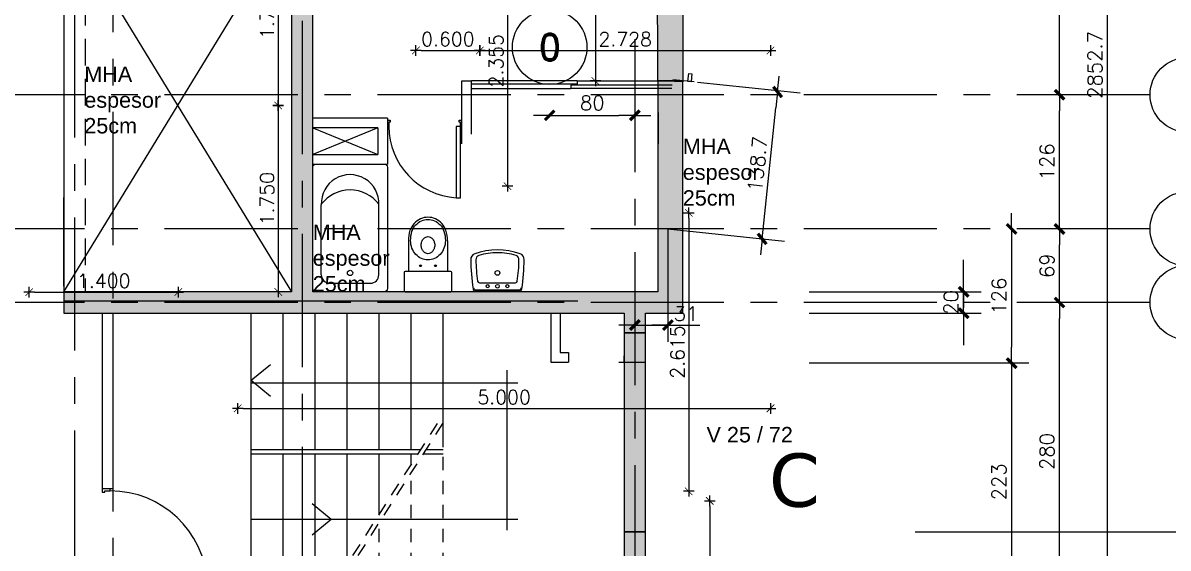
# Model space of a CAD drawing. Header units: millimetres. Extents: x -13 to 194, y -13 to 66.
# Drawn here: x 136.47 to 147.22, y 19.12 to 24.05 of the extents above; entities that cross this region are included whole.
import ezdxf
from ezdxf.enums import TextEntityAlignment as Align

# ---------------------------------------------------------------- set-up
doc = ezdxf.new("R2010")
doc.units = ezdxf.units.MM
for name, pattern in [('CENTER', [2, 1.25, -0.25, 0.25, -0.25]), ('HIDDEN', [0.375, 0.25, -0.125]), ('HIDDEN2', [0.1875, 0.125, -0.0625])]:
    doc.linetypes.add(name, pattern=pattern)
for name, color, linetype in [('01', 1, 'Continuous'), ('03', 3, 'Continuous'), ('04', 4, 'Continuous'), ('06', 6, 'Continuous'), ('BORDE DE LOSAS', 3, 'Continuous'), ('Capa1', 80, 'Continuous'), ('COTAS', 1, 'Continuous'), ('COTAS1', 2, 'Continuous'), ('Cotas2', 1, 'Continuous'), ('EJES', 1, 'CENTER'), ('GRIS', 9, 'Continuous'), ('MURO', 5, 'Continuous'), ('MUROS_EST', 5, 'Continuous'), ('PUERTAS', 1, 'Continuous'), ('Textos', 2, 'Continuous'), ('VIGAS_1', 2, 'Continuous')]:
    doc.layers.add(name, color=color, linetype=linetype)
doc.styles.add('INTERARQ', font='ROMANS.SHX')
doc.styles.add('ROMAND', font='romand', dxfattribs={"height": 31.5})
doc.styles.add('ROMANS', font='romans.shx', dxfattribs={"height": 16.875})
doc.styles.get("Standard").update_dxf_attribs({"font": 'arial.ttf'})
doc.dimstyles.new('ESCALA_1-50', dxfattribs={"dimtxt": 0.13, "dimasz": 0.05, "dimexe": 0.18, "dimexo": 0.0625, "dimgap": 0.04, "dimtad": 1, "dimdec": 3, "dimzin": 0, "dimdsep": 46, "dimtxsty": 'INTERARQ', "dimblk": 'DIMTICK', "dimcen": 0.09, "dimse1": 1, "dimse2": 1, "dimclrd": 1, "dimclre": 1, "dimclrt": 2, "dimadec": 0, "dimazin": 0, "dimtfac": 4.5, "dimtdec": 3, "dimtofl": 0, "dimtmove": 2, "dimatfit": 3, "dimldrblk": 'DIMTICK', "dimfxl": 1, "dimtolj": 1, "dimtzin": 0, "dimarcsym": 0})
pattern_1 = [(0, (0, 0), (0, 6.985), [5.08, -1.905]), (90, (0, 0), (-6.985, 4e-16), [5.08, -1.905])]

# ---------------------------------------------------------------- blocks, each defined once
blk = doc.blocks.new('DIMTICK')
at = {"color": 1}
for p, q in [((-1, 0), (1, 0)), ((0, 1), (0, -1))]:
    blk.add_line(p, q, dxfattribs=at)
at = {"color": 3, "const_width": 0.141}
blk.add_lwpolyline([(0.71, 0.71), (-0.71, -0.71)], dxfattribs=at)
blk = doc.blocks.new('*D151')
at = {"layer": '01', "color": 1, "lineweight": -2, "transparency": 16777216}
blk.add_line((140.809, 23.794), (143.437, 23.794), dxfattribs=at)
at = {"layer": 'Defpoints', "color": 0, "transparency": 16777216}
for p in [(143.487, 23.794), (140.759, 22.519), (143.487, 22.519)]:
    blk.add_point(p, dxfattribs=at)
at = {"layer": '01', "color": 1, "lineweight": -2, "transparency": 16777216, "xscale": 0.05, "yscale": 0.05, "zscale": 0.05, "rotation": 180}
blk.add_blockref('DIMTICK', (140.759, 23.794), dxfattribs=at)
at = {"layer": '01', "color": 1, "lineweight": -2, "transparency": 16777216, "xscale": 0.05, "yscale": 0.05, "zscale": 0.05}
blk.add_blockref('DIMTICK', (143.487, 23.794), dxfattribs=at)
at = {"layer": '01', "color": 2, "transparency": 16777216, "insert": (142.123, 23.899), "char_height": 0.13, "attachment_point": 5, "style": 'INTERARQ'}
blk.add_mtext('\\A1;2.728', dxfattribs=at)
blk = doc.blocks.new('*D152')
at = {"layer": '01', "color": 1, "lineweight": -2, "transparency": 16777216}
blk.add_line((140.209, 23.794), (140.709, 23.794), dxfattribs=at)
at = {"layer": 'Defpoints', "color": 0, "transparency": 16777216}
for p in [(140.159, 24.024), (140.759, 24.024), (140.759, 23.794)]:
    blk.add_point(p, dxfattribs=at)
at = {"layer": '01', "color": 1, "lineweight": -2, "transparency": 16777216, "xscale": 0.05, "yscale": 0.05, "zscale": 0.05, "rotation": 180}
blk.add_blockref('DIMTICK', (140.159, 23.794), dxfattribs=at)
at = {"layer": '01', "color": 1, "lineweight": -2, "transparency": 16777216, "xscale": 0.05, "yscale": 0.05, "zscale": 0.05}
blk.add_blockref('DIMTICK', (140.759, 23.794), dxfattribs=at)
at = {"layer": '01', "color": 2, "transparency": 16777216, "insert": (140.459, 23.899), "char_height": 0.13, "attachment_point": 5, "style": 'INTERARQ'}
blk.add_mtext('\\A1;0.600', dxfattribs=at)
blk = doc.blocks.new('*D153')
at = {"layer": '01', "color": 1, "lineweight": -2, "transparency": 16777216}
blk.add_line((141.018, 24.824), (141.018, 22.569), dxfattribs=at)
at = {"layer": 'Defpoints', "color": 0, "transparency": 16777216}
for p in [(143.487, 24.874), (141.018, 22.519), (143.487, 22.519)]:
    blk.add_point(p, dxfattribs=at)
at = {"layer": '01', "color": 1, "lineweight": -2, "transparency": 16777216, "xscale": 0.05, "yscale": 0.05, "zscale": 0.05}
for p, rotation in [((141.018, 24.874), 90), ((141.018, 22.519), 270)]:
    blk.add_blockref('DIMTICK', p, dxfattribs=dict(at, rotation=rotation))
at = {"layer": '01', "color": 2, "transparency": 16777216, "insert": (140.913, 23.697), "char_height": 0.13, "attachment_point": 5, "rotation": 90, "style": 'INTERARQ'}
blk.add_mtext('\\A1;2.355', dxfattribs=at)
blk = doc.blocks.new('*D154')
at = {"layer": '01', "color": 1, "lineweight": -2, "transparency": 16777216}
blk.add_line((142.72, 22.219), (142.72, 19.704), dxfattribs=at)
at = {"layer": 'Defpoints', "color": 0, "transparency": 16777216}
for p in [(143.487, 22.269), (142.72, 19.654), (143.487, 19.654)]:
    blk.add_point(p, dxfattribs=at)
at = {"layer": '01', "color": 1, "lineweight": -2, "transparency": 16777216, "xscale": 0.05, "yscale": 0.05, "zscale": 0.05}
for p, rotation in [((142.72, 22.269), 90), ((142.72, 19.654), 270)]:
    blk.add_blockref('DIMTICK', p, dxfattribs=dict(at, rotation=rotation))
at = {"layer": '01', "color": 2, "transparency": 16777216, "insert": (142.615, 20.962), "char_height": 0.13, "attachment_point": 5, "rotation": 90, "style": 'INTERARQ'}
blk.add_mtext('\\A1;2.615', dxfattribs=at)
blk = doc.blocks.new('*D155')
at = {"layer": '01', "color": 1, "lineweight": -2, "transparency": 16777216}
blk.add_line((138.537, 20.433), (143.437, 20.433), dxfattribs=at)
at = {"layer": 'Defpoints', "color": 0, "transparency": 16777216}
for p in [(138.487, 22.269), (143.487, 22.269), (143.487, 20.433)]:
    blk.add_point(p, dxfattribs=at)
at = {"layer": '01', "color": 1, "lineweight": -2, "transparency": 16777216, "xscale": 0.05, "yscale": 0.05, "zscale": 0.05, "rotation": 180}
blk.add_blockref('DIMTICK', (138.487, 20.433), dxfattribs=at)
at = {"layer": '01', "color": 1, "lineweight": -2, "transparency": 16777216, "xscale": 0.05, "yscale": 0.05, "zscale": 0.05}
blk.add_blockref('DIMTICK', (143.487, 20.433), dxfattribs=at)
at = {"layer": '01', "color": 2, "transparency": 16777216, "insert": (140.987, 20.538), "char_height": 0.13, "attachment_point": 5, "style": 'INTERARQ'}
blk.add_mtext('\\A1;5.000', dxfattribs=at)
blk = doc.blocks.new('*D61')
at = {"layer": '01', "color": 1, "lineweight": -2, "transparency": 16777216}
blk.add_line((142.917, 19.514), (142.917, 17.054), dxfattribs=at)
at = {"layer": 'Defpoints', "color": 0, "transparency": 16777216}
for p in [(143.12, 19.564), (142.917, 17.004), (143.12, 17.004)]:
    blk.add_point(p, dxfattribs=at)
at = {"layer": '01', "color": 1, "lineweight": -2, "transparency": 16777216, "xscale": 0.05, "yscale": 0.05, "zscale": 0.05}
for p, rotation in [((142.917, 19.564), 90), ((142.917, 17.004), 270)]:
    blk.add_blockref('DIMTICK', p, dxfattribs=dict(at, rotation=rotation))
at = {"layer": '01', "color": 2, "transparency": 16777216, "insert": (142.812, 18.284), "char_height": 0.13, "attachment_point": 5, "rotation": 90, "style": 'INTERARQ'}
blk.add_mtext('\\A1;2.560', dxfattribs=at)
blk = doc.blocks.new('*D62')
at = {"layer": '01', "color": 1, "lineweight": -2, "transparency": 16777216}
blk.add_line((136.579, 21.525), (137.879, 21.525), dxfattribs=at)
at = {"layer": 'Defpoints', "color": 0, "transparency": 16777216}
for p in [(137.929, 21.525), (136.529, 20.433), (137.929, 20.433)]:
    blk.add_point(p, dxfattribs=at)
at = {"layer": '01', "color": 1, "lineweight": -2, "transparency": 16777216, "xscale": 0.05, "yscale": 0.05, "zscale": 0.05, "rotation": 180}
blk.add_blockref('DIMTICK', (136.529, 21.525), dxfattribs=at)
at = {"layer": '01', "color": 1, "lineweight": -2, "transparency": 16777216, "xscale": 0.05, "yscale": 0.05, "zscale": 0.05}
blk.add_blockref('DIMTICK', (137.929, 21.525), dxfattribs=at)
at = {"layer": '01', "color": 2, "transparency": 16777216, "insert": (137.229, 21.63), "char_height": 0.13, "attachment_point": 5, "style": 'INTERARQ'}
blk.add_mtext('\\A1;1.400', dxfattribs=at)
blk = doc.blocks.new('Tina 120')
for p, q in [((0.19, -0.08), (-0.19, -0.08)), ((-0.27, -0.16), (-0.27, -0.818)), ((0.27, -0.16), (0.27, -0.818))]:
    blk.add_line(p, q)
blk.add_lwpolyline([(0.35, -0.03), (0.35, -1.17, -0.414214), (0.32, -1.2), (-0.32, -1.2, -0.414214), (-0.35, -1.17), (-0.35, -0.03, -0.414214), (-0.32, 0), (0.32, 0, -0.414214)], format="xyb", close=True)
blk.add_circle((0, -0.177), 0.025)
for centre, radius, start, end in [((-0.19, -0.16), 0.08, 90, 180), ((0.19, -0.16), 0.08, 0, 90), ((0, -0.83), 0.27, 177.4079, 2.5921), ((0, -0.62), 0.337, 216.7598, 323.2402)]:
    blk.add_arc(centre, radius, start, end)
blk = doc.blocks.new('LAV')
for points in [[(0.022, 0.229, 0.391789), (0, 0.205), (0, -0.205, 0.391789), (0.022, -0.229, 0.034091), (0.295, -0.25, 0.338711), (0.351, -0.213, 0.172497), (0.351, 0.213, 0.338711), (0.295, 0.25, 0.034091)], [(0.094, 0.186, 0.391789), (0.078, 0.169), (0.078, -0.169, 0.391789), (0.094, -0.186, 0.034091), (0.293, -0.202, 0.338711), (0.334, -0.175, 0.152745), (0.334, 0.175, 0.338711), (0.293, 0.202, 0.034091)]]:
    blk.add_lwpolyline(points, format="xyb", close=True)
blk.add_lwpolyline([(0.032, 0.224, 0.391789), (0.011, 0.201), (0.011, -0.201, 0.391789), (0.032, -0.224)], format="xyb")
for centre, radius in [((0.046, 0), 0.0172), ((0.046, 0.091), 0.0147), ((0.171, 0), 0.0225), ((0.046, -0.092), 0.0147)]:
    blk.add_circle(centre, radius)
blk = doc.blocks.new('EJE-1')
at = {"color": 3, "linetype": 'Continuous'}
blk.add_circle((0, 0), 35, dxfattribs=at)
at = {"color": 5, "linetype": 'Continuous', "style": 'ROMAND'}
blk.add_attdef('0', text='', height=25, dxfattribs=at).set_placement((0.2, 0), align=Align.MIDDLE)
blk = doc.blocks.new('TICK1')
at = {"color": 2}
for points in [[(0, 0), (-1, 0)], [(0, 0), (1, 0)]]:
    blk.add_lwpolyline(points, dxfattribs=at)
at = {"color": 2, "const_width": 0.2}
blk.add_lwpolyline([(-0.3, -0.3), (0.3, 0.3)], dxfattribs=at)
blk = doc.blocks.new('*D220')
at = {"layer": '01', "color": 1, "lineweight": -2, "transparency": 16777216}
blk.add_line((138.867, 24.977), (138.867, 23.327), dxfattribs=at)
at = {"layer": 'Defpoints', "color": 0, "transparency": 16777216}
for p in [(139.021, 25.027), (138.867, 23.277), (139.021, 23.277)]:
    blk.add_point(p, dxfattribs=at)
at = {"layer": '01', "color": 1, "lineweight": -2, "transparency": 16777216, "xscale": 0.05, "yscale": 0.05, "zscale": 0.05}
for p, rotation in [((138.867, 25.027), 90), ((138.867, 23.277), 270)]:
    blk.add_blockref('DIMTICK', p, dxfattribs=dict(at, rotation=rotation))
at = {"layer": '01', "color": 2, "transparency": 16777216, "insert": (138.762, 24.152), "char_height": 0.13, "attachment_point": 5, "rotation": 90, "style": 'INTERARQ'}
blk.add_mtext('\\A1;1.750', dxfattribs=at)
blk = doc.blocks.new('*D221')
at = {"layer": '01', "color": 1, "lineweight": -2, "transparency": 16777216}
blk.add_line((138.867, 23.227), (138.867, 21.577), dxfattribs=at)
at = {"layer": 'Defpoints', "color": 0, "transparency": 16777216}
for p in [(139.021, 23.277), (138.867, 21.527), (139.021, 21.527)]:
    blk.add_point(p, dxfattribs=at)
at = {"layer": '01', "color": 1, "lineweight": -2, "transparency": 16777216, "xscale": 0.05, "yscale": 0.05, "zscale": 0.05}
for p, rotation in [((138.867, 23.277), 90), ((138.867, 21.527), 270)]:
    blk.add_blockref('DIMTICK', p, dxfattribs=dict(at, rotation=rotation))
at = {"layer": '01', "color": 2, "transparency": 16777216, "insert": (138.762, 22.402), "char_height": 0.13, "attachment_point": 5, "rotation": 90, "style": 'INTERARQ'}
blk.add_mtext('\\A1;1.750', dxfattribs=at)
blk = doc.blocks.new('*D238')
at = {"layer": '01', "color": 1, "lineweight": -2, "transparency": 16777216}
blk.add_line((141.844, 26.017), (141.844, 23.557), dxfattribs=at)
at = {"layer": 'Defpoints', "color": 0, "transparency": 16777216}
for p in [(142.047, 26.067), (141.844, 23.507), (142.047, 23.507)]:
    blk.add_point(p, dxfattribs=at)
at = {"layer": '01', "color": 1, "lineweight": -2, "transparency": 16777216, "xscale": 0.05, "yscale": 0.05, "zscale": 0.05}
for p, rotation in [((141.844, 26.067), 90), ((141.844, 23.507), 270)]:
    blk.add_blockref('DIMTICK', p, dxfattribs=dict(at, rotation=rotation))
at = {"layer": '01', "color": 2, "transparency": 16777216, "insert": (141.739, 24.787), "char_height": 0.13, "attachment_point": 5, "rotation": 90, "style": 'INTERARQ'}
blk.add_mtext('\\A1;2.560', dxfattribs=at)

msp = doc.modelspace()

# ---------------------------------------------------------------- hatches: boundary and pattern name
at = {"layer": 'MUROS_EST', "transparency": 33554687}
h = msp.add_hatch(dxfattribs=at)
h.set_pattern_fill('ANGLE', color=256)
h.set_pattern_definition(pattern_1)
h.paths.add_polyline_path([(133.3619, 24.5805), (137.4869, 24.5805), (137.4869, 24.6805), (132.7619, 24.6805), (132.7619, 24.5805), (133.1619, 24.5805), (133.1619, 24.0483), (133.2619, 24.0483), (133.3619, 24.0483)])
h.paths.add_polyline_path([(133.3619, 24.0483), (133.2619, 24.0483), (133.1619, 24.0483), (133.1619, 21.8804), (133.3619, 21.8804)])
h.paths.add_polyline_path([(137.4869, 24.7805), (132.7619, 24.7805), (132.7619, 24.6805), (137.4869, 24.6805)])
h.paths.add_polyline_path([(139.1114, 22.6812), (139.021, 22.6385), (139.1014, 22.4681), (139.2119, 22.4681)])
h.paths.add_polyline_path([(139.2119, 22.7024), (139.2018, 22.7238), (139.1114, 22.6812), (139.2119, 22.4681)])
h.paths.add_polyline_path([(139.3119, 22.4905), (139.2119, 22.7024), (139.2119, 22.4681), (139.3119, 22.2561)])
h.paths.add_polyline_path([(145.72, 24.6805), (145.52, 24.6805), (145.52, 23.8897), (145.72, 23.8897)])
h.paths.add_polyline_path([(145.72, 25.1305), (145.32, 25.1305), (145.32, 25.0305), (145.52, 25.0305), (145.52, 24.6805), (145.72, 24.6805)])
h.paths.add_polyline_path([(145.72, 25.2305), (145.42, 25.2305), (145.32, 25.2305), (145.32, 25.1305), (145.72, 25.1305)])
h.paths.add_polyline_path([(145.32, 25.2305), (142.1969, 25.2305), (142.1969, 25.1305), (145.32, 25.1305)])
h.paths.add_polyline_path([(145.32, 25.1305), (142.1969, 25.1305), (142.1969, 25.0305), (145.32, 25.0305)])
h.paths.add_polyline_path([(142.1969, 25.2305), (140.7676, 25.2305), (140.7676, 25.1305), (142.1969, 25.1305)])
h.paths.add_polyline_path([(142.1969, 25.1305), (140.7676, 25.1305), (140.7676, 25.0305), (142.1969, 25.0305)])
h.paths.add_polyline_path([(140.7676, 25.1305), (140.42, 25.1305), (140.42, 25.0305), (140.7676, 25.0305)])
h.paths.add_polyline_path([(140.7676, 25.2305), (140.42, 25.2305), (140.42, 25.1305), (140.7676, 25.1305)])
h.paths.add_polyline_path([(140.42, 25.2305), (140.0619, 25.2305), (140.0619, 25.1305), (140.42, 25.1305)])
h.paths.add_polyline_path([(140.42, 25.1305), (140.0619, 25.1305), (140.0619, 24.6805), (140.1619, 24.6805), (140.1619, 25.0305), (140.42, 25.0305)])
h.paths.add_polyline_path([(140.0619, 25.1305), (139.9619, 25.1305), (139.9619, 24.6805), (140.0619, 24.6805)])
h.paths.add_polyline_path([(140.0619, 25.2305), (139.9619, 25.2305), (139.9619, 25.1305), (140.0619, 25.1305)])
h.paths.add_polyline_path([(140.0619, 24.6805), (139.9619, 24.6805), (139.9619, 24.3305), (140.0619, 24.3305)])
h.paths.add_polyline_path([(140.1619, 24.6805), (140.0619, 24.6805), (140.0619, 24.3305), (140.1619, 24.3305)])
h.paths.add_polyline_path([(141.5929, 27.9305), (140.42, 27.9305), (140.42, 27.8305), (141.5929, 27.8305)])
h.paths.add_polyline_path([(142.1969, 27.9305), (141.5929, 27.9305), (141.5929, 27.8305), (142.1969, 27.8305)])
h.paths.add_polyline_path([(140.42, 27.9305), (140.0619, 27.9305), (140.0619, 27.8305), (140.42, 27.8305)])
h.paths.add_polyline_path([(140.0619, 27.9305), (139.9619, 27.9305), (139.9619, 27.8305), (140.0619, 27.8305)])
h.paths.add_polyline_path([(142.1969, 29.8805), (142.0969, 29.8805), (142.0969, 28.6205), (142.1969, 28.6205)])
h.paths.add_polyline_path([(142.2969, 29.8805), (142.1969, 29.8805), (142.1969, 28.6205), (142.2969, 28.6205), (142.2969, 29.2005)])
h.paths.add_polyline_path([(142.1969, 30.9722), (142.0969, 30.9722), (142.0969, 29.8805), (142.1969, 29.8805)])
h.paths.add_polyline_path([(142.2969, 30.9722), (142.1969, 30.9722), (142.1969, 29.8805), (142.2969, 29.8805)])
h.paths.add_polyline_path([(142.1969, 31.6305), (140.42, 31.6305), (140.42, 31.5305), (142.0969, 31.5305), (142.0969, 30.9722), (142.1969, 30.9722)])
h.paths.add_polyline_path([(142.2969, 31.6305), (142.1969, 31.6305), (142.1969, 30.9722), (142.2969, 30.9722)])
h.paths.add_polyline_path([(142.1969, 31.7305), (140.42, 31.7305), (140.42, 31.6305), (142.1969, 31.6305)])
h.paths.add_polyline_path([(142.2969, 31.7305), (142.1969, 31.7305), (142.1969, 31.6305), (142.2969, 31.6305)])
h.paths.add_polyline_path([(140.42, 31.7305), (140.0619, 31.7305), (140.0619, 31.6305), (140.42, 31.6305)])
h.paths.add_polyline_path([(140.42, 31.6305), (140.0619, 31.6305), (140.0619, 31.5305), (140.42, 31.5305)])
h.paths.add_polyline_path([(140.0619, 31.6305), (139.9619, 31.6305), (139.9619, 31.5305), (140.0619, 31.5305)])
h.paths.add_polyline_path([(140.0619, 31.7305), (139.9619, 31.7305), (139.9619, 31.6305), (140.0619, 31.6305)])
h.paths.add_polyline_path([(141.2093, 35.4005), (140.42, 35.4005), (140.42, 35.0805), (140.52, 35.0805), (140.52, 35.2755), (141.2093, 35.2755)])
h.paths.add_polyline_path([(140.42, 35.4005), (140.0619, 35.4005), (140.0619, 35.2755), (140.32, 35.2755), (140.32, 35.0805), (140.42, 35.0805)])
h.paths.add_polyline_path([(140.42, 35.5255), (140.1619, 35.5255), (140.1619, 36.549), (140.0619, 36.549), (140.0619, 35.4005), (140.42, 35.4005)])
h = msp.add_hatch(dxfattribs=at)
h.set_pattern_fill('ANGLE', color=256)
h.set_pattern_definition(pattern_1)
h.paths.add_polyline_path([(137.4869, 35.0805), (132.7619, 35.0805), (132.7619, 34.9555), (136.8272, 34.9555, -0.0394143), (136.8319, 34.9558), (137.4869, 34.9558)])
h.paths.add_polyline_path([(138.5619, 31.4405), (138.4619, 31.4405), (138.4619, 29.8805), (138.5619, 29.8805)])
h.paths.add_polyline_path([(138.4619, 31.4405), (138.3619, 31.4405), (138.3619, 29.9805), (132.7619, 29.9805), (132.7619, 29.8805), (138.4619, 29.8805)])
h.paths.add_polyline_path([(138.4619, 29.8805), (132.7619, 29.8805), (132.7619, 29.7805), (138.3619, 29.7805), (138.3619, 28.6205), (138.4619, 28.6205)])
h.paths.add_polyline_path([(138.5619, 28.6205), (138.4619, 28.6205), (138.4619, 28.3205), (138.5619, 28.3205)])
h.paths.add_polyline_path([(138.4619, 28.6205), (138.3619, 28.6205), (138.3619, 28.3205), (138.4619, 28.3205)])
h.paths.add_polyline_path([(138.4619, 25.1305), (138.3619, 25.1305), (138.3619, 24.7805), (137.4869, 24.7805), (137.4869, 24.6805), (138.4619, 24.6805)])
h.paths.add_polyline_path([(138.4619, 24.6805), (137.4869, 24.6805), (137.4869, 24.5805), (138.3619, 24.5805), (138.3619, 24.0805), (138.4619, 24.0805)])
h.paths.add_polyline_path([(138.5619, 24.6805), (138.4619, 24.6805), (138.4619, 24.0805), (138.5619, 24.0805)])
h.paths.add_polyline_path([(138.5619, 25.1305), (138.4619, 25.1305), (138.4619, 24.6805), (138.5619, 24.6805)])
h.paths.add_polyline_path([(138.5065, 24.6122), (138.5065, 25.1972), (138.3115, 25.1972), (138.3115, 24.6122)], flags=9)
h.paths.add_polyline_path([(138.5522, 23.8791), (138.5522, 24.4455), (138.3572, 24.4455), (138.3572, 23.8791)], flags=9)
h = msp.add_hatch(dxfattribs=at)
h.set_pattern_fill('ANGLE', color=256)
h.set_pattern_definition(pattern_1)
h.paths.add_polyline_path([(145.72, 24.6805), (145.52, 24.6805), (145.52, 23.8897), (145.72, 23.8897)])
h.paths.add_polyline_path([(139.1114, 22.6812), (139.021, 22.6385), (139.1014, 22.4681), (139.2119, 22.4681)])
h.paths.add_polyline_path([(139.2119, 22.7024), (139.2018, 22.7238), (139.1114, 22.6812), (139.2119, 22.4681)])
h.paths.add_polyline_path([(139.2119, 22.7024), (139.2119, 22.4681), (139.3119, 22.2561), (139.3119, 22.4905)])
h.paths.add_polyline_path([(90.7128, 34.3071), (90.5628, 34.3071), (90.5628, 32.7373), (90.7128, 32.7373)])
h = msp.add_hatch(color=256, dxfattribs=at)
h.dxf.hatch_style = 1
h.paths.add_polyline_path([(142.6642, 23.4993), (142.4304, 23.5073), (142.4321, 22.9173), (142.4342, 21.5273), (139.191, 21.5273), (139.191, 25.2273), (136.856, 25.2273), (136.856, 25.0273), (138.991, 25.0273), (138.991, 21.5273), (138.4871, 21.5273), (138.4871, 21.3273), (142.1142, 21.3273), (142.1142, 21.1419), (142.3142, 21.1419), (142.3142, 21.3273), (142.6642, 21.3273)])
h.paths.add_polyline_path([(138.4871, 21.5273), (136.856, 21.5273), (136.856, 21.3273), (138.4871, 21.3273)], flags=17)
h = msp.add_hatch(color=256, dxfattribs=at)
h.dxf.hatch_style = 1
h.paths.add_polyline_path([(142.3142, 19.2739), (142.1142, 19.2739), (142.1142, 18.7273), (142.3142, 18.7273)])
at = {"layer": 'PUERTAS', "transparency": 33554687}
h = msp.add_hatch(dxfattribs=at)
h.set_pattern_fill('ANGLE', color=256)
h.set_pattern_definition([(0, (-3.106, -6.503), (0, 6.985), [5.08, -1.905]), (90, (-3.106, -6.503), (-6.985, 4e-16), [5.08, -1.905])])
h.paths.add_polyline_path([(139.191, 25.2273), (136.856, 25.2273), (136.856, 25.0273), (138.991, 25.0273), (138.991, 21.5273), (136.856, 21.5273), (136.856, 21.3273), (142.1142, 21.3273), (142.1142, 21.5273), (139.191, 21.5273)])
at = {"layer": 'VIGAS_1', "transparency": 33554687}
h = msp.add_hatch(dxfattribs=at)
h.set_pattern_fill('ANGLE', color=5)
h.set_pattern_definition(pattern_1)
h.paths.add_polyline_path([(138.4619, 31.4405), (138.3619, 31.4405), (138.3619, 29.9805), (132.7619, 29.9805), (132.7619, 29.8805), (138.4619, 29.8805)])
h.paths.add_polyline_path([(138.5619, 31.4405), (138.4619, 31.4405), (138.4619, 29.8805), (138.5619, 29.8805)])
h.paths.add_polyline_path([(138.4619, 29.8805), (132.7619, 29.8805), (132.7619, 29.7805), (138.3619, 29.7805), (138.3619, 28.6205), (138.4619, 28.6205)])
h.paths.add_polyline_path([(138.4619, 28.6205), (138.3619, 28.6205), (138.3619, 28.3205), (138.4619, 28.3205)])
h.paths.add_polyline_path([(138.5619, 28.6205), (138.4619, 28.6205), (138.4619, 28.3205), (138.5619, 28.3205)])
h.paths.add_polyline_path([(141.5929, 27.9305), (140.42, 27.9305), (140.42, 27.8305), (141.5929, 27.8305)])
h.paths.add_polyline_path([(140.42, 27.9305), (140.0619, 27.9305), (140.0619, 27.8305), (140.42, 27.8305)])
h.paths.add_polyline_path([(140.0619, 27.9305), (139.9619, 27.9305), (139.9619, 27.8305), (140.0619, 27.8305)])
h.paths.add_polyline_path([(142.1969, 27.9305), (141.5929, 27.9305), (141.5929, 27.8305), (142.1969, 27.8305)])
h.paths.add_polyline_path([(142.1969, 29.8805), (142.0969, 29.8805), (142.0969, 28.6205), (142.1969, 28.6205)])
h.paths.add_polyline_path([(142.2969, 29.8805), (142.1969, 29.8805), (142.1969, 28.6205), (142.2969, 28.6205), (142.2969, 29.2005)])
h.paths.add_polyline_path([(142.2969, 30.9722), (142.1969, 30.9722), (142.1969, 29.8805), (142.2969, 29.8805)])
h.paths.add_polyline_path([(142.1969, 30.9722), (142.0969, 30.9722), (142.0969, 29.8805), (142.1969, 29.8805)])
h.paths.add_polyline_path([(142.1969, 31.6305), (140.42, 31.6305), (140.42, 31.5305), (142.0969, 31.5305), (142.0969, 30.9722), (142.1969, 30.9722)])
h.paths.add_polyline_path([(142.2969, 31.6305), (142.1969, 31.6305), (142.1969, 30.9722), (142.2969, 30.9722)])
h.paths.add_polyline_path([(142.2969, 31.7305), (142.1969, 31.7305), (142.1969, 31.6305), (142.2969, 31.6305)])
h.paths.add_polyline_path([(142.1969, 31.7305), (140.42, 31.7305), (140.42, 31.6305), (142.1969, 31.6305)])
h.paths.add_polyline_path([(140.42, 31.7305), (140.0619, 31.7305), (140.0619, 31.6305), (140.42, 31.6305)])
h.paths.add_polyline_path([(140.0619, 31.7305), (139.9619, 31.7305), (139.9619, 31.6305), (140.0619, 31.6305)])
h.paths.add_polyline_path([(140.0619, 31.6305), (139.9619, 31.6305), (139.9619, 31.5305), (140.0619, 31.5305)])
h.paths.add_polyline_path([(140.42, 31.6305), (140.0619, 31.6305), (140.0619, 31.5305), (140.42, 31.5305)])
h.paths.add_polyline_path([(133.3619, 24.5805), (137.4869, 24.5805), (137.4869, 24.6805), (132.7619, 24.6805), (132.7619, 24.5805), (133.1619, 24.5805), (133.1619, 24.0483), (133.2619, 24.0483), (133.3619, 24.0483)])
h.paths.add_polyline_path([(133.3619, 24.0483), (133.2619, 24.0483), (133.1619, 24.0483), (133.1619, 21.8804), (133.3619, 21.8804)])
h.paths.add_polyline_path([(137.4869, 24.7805), (132.7619, 24.7805), (132.7619, 24.6805), (137.4869, 24.6805)])
h.paths.add_polyline_path([(138.4619, 24.6805), (137.4869, 24.6805), (137.4869, 24.5805), (138.3619, 24.5805), (138.3619, 24.0805), (138.4619, 24.0805)])
h.paths.add_polyline_path([(138.5619, 24.6805), (138.4619, 24.6805), (138.4619, 24.0805), (138.5619, 24.0805)])
h.paths.add_polyline_path([(138.4619, 25.1305), (138.3619, 25.1305), (138.3619, 24.7805), (137.4869, 24.7805), (137.4869, 24.6805), (138.4619, 24.6805)])
h.paths.add_polyline_path([(138.5619, 25.1305), (138.4619, 25.1305), (138.4619, 24.6805), (138.5619, 24.6805)])
h.paths.add_polyline_path([(140.0619, 25.1305), (139.9619, 25.1305), (139.9619, 24.6805), (140.0619, 24.6805)])
h.paths.add_polyline_path([(140.1619, 25.0305), (140.42, 25.0305), (140.42, 25.1305), (140.0619, 25.1305), (140.0619, 24.6805), (140.1619, 24.6805)])
h.paths.add_polyline_path([(140.1619, 24.6805), (140.0619, 24.6805), (140.0619, 24.3305), (140.1619, 24.3305)])
h.paths.add_polyline_path([(140.0619, 24.6805), (139.9619, 24.6805), (139.9619, 24.3305), (140.0619, 24.3305)])
h.paths.add_polyline_path([(140.0619, 25.2305), (139.9619, 25.2305), (139.9619, 25.1305), (140.0619, 25.1305)])
h.paths.add_polyline_path([(140.42, 25.2305), (140.0619, 25.2305), (140.0619, 25.1305), (140.42, 25.1305)])
h.paths.add_polyline_path([(140.7676, 25.2305), (140.42, 25.2305), (140.42, 25.1305), (140.7676, 25.1305)])
h.paths.add_polyline_path([(140.7676, 25.1305), (140.42, 25.1305), (140.42, 25.0305), (140.7676, 25.0305)])
h.paths.add_polyline_path([(142.1969, 25.2305), (140.7676, 25.2305), (140.7676, 25.1305), (142.1969, 25.1305)])
h.paths.add_polyline_path([(142.1969, 25.1305), (140.7676, 25.1305), (140.7676, 25.0305), (140.8119, 25.0305), (142.1969, 25.0305)])
h.paths.add_polyline_path([(145.32, 25.2305), (142.1969, 25.2305), (142.1969, 25.1305), (145.32, 25.1305)])
h.paths.add_polyline_path([(145.32, 25.1305), (142.1969, 25.1305), (142.1969, 25.0305), (145.32, 25.0305)])
h.paths.add_polyline_path([(145.72, 25.1305), (145.32, 25.1305), (145.32, 25.0305), (145.52, 25.0305), (145.52, 24.6805), (145.72, 24.6805)])
h.paths.add_polyline_path([(145.72, 25.2305), (145.42, 25.2305), (145.32, 25.2305), (145.32, 25.1305), (145.72, 25.1305)])
h.paths.add_polyline_path([(145.72, 24.6805), (145.52, 24.6805), (145.52, 23.8897), (145.72, 23.8897)])
h.paths.add_polyline_path([(181.5321, 19.2731), (181.4321, 19.2731), (181.4321, 15.8967), (181.5321, 15.8967)])
h.paths.add_polyline_path([(181.5321, 19.4796), (181.4321, 19.4796), (181.4321, 19.2731), (181.5321, 19.2731)])
h.paths.add_polyline_path([(190.4671, 27.9297), (188.6903, 27.9297), (188.6903, 27.8297), (190.4671, 27.8297)])
h.paths.add_polyline_path([(188.6903, 27.9297), (188.3321, 27.9297), (188.3321, 27.8297), (188.6903, 27.8297)])
h.paths.add_polyline_path([(194.0414, 29.9584), (193.9003, 28.6197), (194.0414, 28.6197)])
h.paths.add_polyline_path([(194.0414, 28.6048), (193.9003, 28.6197), (193.9003, 27.9297), (194.0414, 27.9297)])
h.paths.add_polyline_path([(194.0331, 29.8797), (193.8903, 29.8797), (193.8903, 28.6197), (193.9003, 28.6197)])
h.paths.add_polyline_path([(194.0414, 29.9584), (194.0414, 30.0097), (193.8903, 30.0097), (193.8903, 29.8797), (194.0331, 29.8797)])
h.paths.add_polyline_path([(193.8903, 29.9397), (193.7903, 29.9397), (193.7903, 29.8797), (193.8903, 29.8797)])
h.paths.add_polyline_path([(193.8903, 30.0097), (193.7903, 30.0097), (193.7903, 29.9697), (193.8903, 29.9697)])
h.paths.add_polyline_path([(181.5321, 36.1797), (181.3821, 36.1797), (181.3821, 35.3997), (181.5321, 35.3997)])
h.paths.add_polyline_path([(181.5321, 35.3997), (181.3821, 35.3997), (181.3821, 35.2047), (181.5321, 35.2047)])
h.paths.add_polyline_path([(181.5321, 35.2047), (181.3821, 35.2047), (181.0321, 35.2047), (181.0321, 35.0797), (181.5321, 35.0797)])
h.paths.add_polyline_path([(181.5321, 35.0797), (181.0321, 35.0797), (181.0321, 34.9547), (181.5321, 34.9547)])
h.paths.add_polyline_path([(181.0321, 35.2047), (180.9321, 35.2047), (180.9321, 35.0797), (181.0321, 35.0797)])
h.paths.add_polyline_path([(181.0321, 35.0797), (180.9321, 35.0797), (180.9321, 34.9547), (181.0321, 34.9547)])
h.paths.add_polyline_path([(186.8321, 35.9497), (186.7321, 35.9497), (186.7321, 35.3997), (186.8321, 35.3997)])
h.paths.add_polyline_path([(186.7321, 35.9497), (186.6321, 35.9497), (186.6321, 35.3997), (186.7321, 35.3997)])
h.paths.add_polyline_path([(186.8321, 35.3997), (186.7321, 35.3997), (186.7321, 35.0797), (186.8321, 35.0797)])
h.paths.add_polyline_path([(188.3321, 36.5482), (188.2321, 36.5482), (188.2321, 35.3997), (188.3321, 35.3997)])
h.paths.add_polyline_path([(187.4821, 42.1697), (187.3572, 42.1697), (187.3572, 40.8095), (187.4821, 40.8095)])
h.paths.add_polyline_path([(187.6072, 42.1697), (187.4821, 42.1697), (187.4821, 40.8095), (187.6072, 40.8095)])
h.paths.add_polyline_path([(187.6072, 44.0496), (187.4821, 44.0496), (187.4821, 42.1697), (187.6072, 42.1697)])
h.paths.add_polyline_path([(187.4821, 44.0496), (187.3572, 44.0496), (187.3572, 42.1697), (187.4821, 42.1697)])
h.paths.add_polyline_path([(181.5321, 43.2351), (181.3821, 43.2351), (181.3821, 42.1697), (181.5321, 42.1697)])
h.paths.add_polyline_path([(181.5321, 42.1697), (181.3821, 42.1697), (181.3821, 40.8095), (181.5321, 40.8095)])
h.paths.add_polyline_path([(181.5321, 40.8095), (181.3821, 40.8095), (181.3821, 40.2496), (181.5321, 40.2496)])
h.paths.add_polyline_path([(181.6321, 40.8095), (181.5321, 40.8095), (181.5321, 40.2496), (181.6321, 40.2496)])
h = msp.add_hatch(color=256, dxfattribs=at)
h.dxf.hatch_style = 1
h.paths.add_polyline_path([(142.6642, 28.7723), (142.4149, 28.7723), (142.4304, 23.5073), (142.6642, 23.4993)])
h = msp.add_hatch(dxfattribs=at)
h.set_pattern_fill('ANGLE', color=5)
h.set_pattern_definition(pattern_1)
h.paths.add_polyline_path([(139.1114, 22.6812), (139.021, 22.6385), (139.1014, 22.4681), (139.2119, 22.4681)])
h.paths.add_polyline_path([(139.2119, 22.7024), (139.2018, 22.7238), (139.1114, 22.6812), (139.2119, 22.4681)])
h.paths.add_polyline_path([(139.2119, 22.7024), (139.2119, 22.4681), (139.3119, 22.2561), (139.3119, 22.4905)])
h = msp.add_hatch(color=2, dxfattribs=at)
h.dxf.hatch_style = 1
h.paths.add_polyline_path([(142.2142, 21.1419), (142.1142, 21.1419), (142.1142, 19.2739), (142.2142, 19.2739)])
h.paths.add_polyline_path([(142.2142, 19.2739), (142.3142, 19.2739), (142.3142, 21.1419), (142.2142, 21.1419)])

# ---------------------------------------------------------------- linework, layer by layer
at = {"color": 8}
for p, q in [((140.681, 23.4373), (141.6119, 23.4373)), ((141.6719, 23.5073), (142.568, 23.5073))]:
    msp.add_line(p, q, dxfattribs=at)
for p, q in [((142.0642, 20.8673), (142.1142, 20.8673)), ((142.1142, 20.8673), (142.1142, 20.9256))]:
    msp.add_line(p, q)
for points in [[(141.6719, 23.5073), (140.681, 23.5073)], [(141.6419, 23.4773), (140.681, 23.4773)], [(142.5638, 23.4673), (141.6119, 23.4673)], [(141.6119, 23.4673), (141.6119, 23.4373)], [(142.5607, 23.4373), (141.6119, 23.4373)], [(141.6719, 23.4773), (141.6419, 23.4773)], [(141.6719, 23.5073), (141.6719, 23.4773)]]:
    msp.add_lwpolyline(points, dxfattribs=at)
at = {"color": 3, "linetype": 'Continuous'}
msp.add_circle((141.4142, 23.8242), 0.35, dxfattribs=at)
at = {"color": 9}
msp.add_arc((137.2891, 18.7437), 0.9146, 3.33599, 89.93331, dxfattribs=at)
at = {"layer": '03'}
for p, q in [((136.856, 21.5807), (136.856, 22.4141)), ((137.2142, 21.3273), (137.2142, 19.6773)), ((137.3142, 21.3273), (137.3142, 19.6773)), ((137.3142, 19.6773), (137.2142, 19.6773))]:
    msp.add_line(p, q, dxfattribs=at)
at = {"layer": '04', "ltscale": 0.25}
for p, q in [((141.4242, 21.3273), (141.4242, 20.8673)), ((141.5142, 21.3273), (141.5142, 20.9573)), ((141.4242, 20.8673), (141.591, 20.8673)), ((141.5142, 20.9573), (141.591, 20.9573)), ((141.591, 20.9573), (141.591, 20.8673))]:
    msp.add_line(p, q, dxfattribs=at)
at = {"layer": '06'}
for p, q in [((140.591, 23.5073), (140.681, 23.5073)), ((140.591, 22.9173), (140.591, 23.5073)), ((140.681, 23.0073), (140.681, 23.5073)), ((142.6642, 23.5095), (142.4304, 23.5073)), ((142.7704, 23.4993), (142.5713, 23.5184)), ((139.891, 23.1573), (139.191, 23.1573)), ((139.891, 23.1573), (139.891, 22.7273)), ((139.801, 23.0673), (139.191, 23.0673)), ((139.801, 23.0673), (139.801, 22.8173)), ((139.191, 22.8173), (139.801, 22.8173)), ((139.191, 22.7273), (139.891, 22.7273)), ((142.1142, 20.8673), (142.3142, 20.8673))]:
    msp.add_line(p, q, dxfattribs=at)
at = {"layer": 'BORDE DE LOSAS'}
msp.add_line((138.6142, 18.7273), (138.6142, 21.3273), dxfattribs=at)
at = {"layer": 'Capa1'}
msp.add_lwpolyline([(136.856, 25.0273), (138.991, 21.5273), (136.856, 21.5273), (138.991, 25.0273), (136.856, 25.0273), (136.856, 21.5273)], dxfattribs=at)
at = {"layer": 'COTAS', "color": 2}
for p, q in [((146.65, 9.5444), (146.65, 37.7711)), ((146.2, 23.5273), (146.2, 24.9773)), ((143.4242, 22.1733), (143.5382, 23.2545)), ((146.2, 22.2673), (146.2, 23.2273)), ((146.2, 21.5773), (146.2, 21.9673)), ((145.3, 21.6773), (145.3, 21.8273)), ((145.3, 21.3273), (145.3, 21.5273)), ((145.3, 21.1773), (145.3, 21.0273)), ((146.2, 18.7773), (146.2, 21.2773))]:
    msp.add_line(p, q, dxfattribs=at)
at = {"layer": 'COTAS'}
for p, q in [((142.7123, 23.5052), (142.7199, 23.5772)), ((142.7199, 23.5772), (142.7497, 23.574)), ((142.7497, 23.574), (142.7422, 23.502)), ((142.7123, 23.5052), (142.7422, 23.502))]:
    msp.add_line(p, q, dxfattribs=at)
at = {"layer": 'COTAS1', "color": 2}
for p, q in [((141.5642, 23.184), (142.0642, 23.184)), ((145.75, 21.9673), (145.75, 21.0072)), ((142.2142, 21.2154), (142.5242, 21.2154)), ((142.6742, 21.2154), (142.8242, 21.2154)), ((145.75, 20.7072), (145.75, 18.7773))]:
    msp.add_line(p, q, dxfattribs=at)
at = {"layer": 'Cotas2'}
for p, q in [((142.8019, 23.4958), (143.7643, 23.3943)), ((142.5242, 22.1173), (143.6175, 22.002)), ((143.85, 21.5273), (145.4635, 21.5273)), ((143.85, 21.3273), (145.4635, 21.3273)), ((145.9104, 20.8572), (143.85, 20.8572))]:
    msp.add_line(p, q, dxfattribs=at)
at = {"layer": 'EJES'}
for p, q in [((136.956, 30.2253), (136.956, 6.0447)), ((137.3142, 29.216), (137.3142, 6.0447)), ((139.091, 26.0705), (139.091, 6.0447)), ((142.2142, 23.9), (142.2142, 6.0447)), ((147.0496, 23.3773), (125.8564, 23.3773)), ((147.0496, 22.1173), (125.8564, 22.1173)), ((142.5242, 22.1173), (142.5242, 21.0563)), ((147.0496, 21.4273), (125.8564, 21.4273))]:
    msp.add_line(p, q, dxfattribs=at)
at = {"layer": 'GRIS', "linetype": 'HIDDEN'}
msp.add_line((137.056, 25.0273), (137.056, 21.5273), dxfattribs=at)
at = {"layer": 'GRIS'}
for p, q in [((139.191, 23.0673), (139.801, 22.8173)), ((139.801, 23.0673), (139.191, 22.8173)), ((140.0892, 22.0072), (140.0892, 21.7191)), ((140.4555, 22.0072), (140.4555, 21.7191)), ((140.4873, 21.7191), (140.0573, 21.7191)), ((140.0473, 21.7091), (140.0473, 21.5373)), ((140.4973, 21.5373), (140.4973, 21.7091)), ((140.0573, 21.5273), (140.4873, 21.5273)), ((138.6142, 20.0673), (138.6142, 21.3273)), ((138.9142, 20.0473), (138.9142, 21.3273)), ((139.2142, 20.0473), (139.2142, 21.3273)), ((139.5142, 20.0473), (139.5142, 21.3273)), ((139.8142, 20.0473), (139.8142, 21.3273)), ((140.1142, 20.0473), (140.1142, 21.3273)), ((140.4142, 20.0673), (140.4142, 21.3273)), ((138.7936, 20.8412), (138.6142, 20.6933)), ((141.0142, 19.2909), (141.0142, 20.7916)), ((138.7936, 20.5453), (138.6142, 20.6933)), ((138.6142, 20.6733), (141.1142, 20.6733)), ((138.6142, 18.7273), (138.6142, 20.0673)), ((138.6142, 20.0473), (140.2011, 20.0473)), ((138.6142, 20.0073), (140.1755, 20.0073)), ((138.9142, 18.7273), (138.9142, 20.0073)), ((139.2142, 18.7273), (139.2142, 20.0073)), ((139.5142, 18.9674), (139.5142, 20.0073)), ((139.8142, 19.4355), (139.8142, 20.0073)), ((140.2255, 20.0073), (140.4142, 20.0073)), ((140.2511, 20.0473), (140.4142, 20.0473)), ((139.8142, 19.5558), (139.8142, 19.6765)), ((139.1848, 19.5412), (139.3642, 19.3933)), ((138.6142, 19.3933), (139.5827, 19.3933)), ((139.1848, 19.2453), (139.3642, 19.3933)), ((139.5142, 19.3933), (141.1142, 19.3933))]:
    msp.add_line(p, q, dxfattribs=at)
at = {"layer": 'GRIS', "linetype": 'HIDDEN2'}
for p, q in [((139.3244, 18.6712), (140.4142, 20.3717)), ((139.3744, 18.6712), (140.4142, 20.2936))]:
    msp.add_line(p, q, dxfattribs=at)
at = {"layer": 'GRIS', "linetype": 'HIDDEN', "ltscale": 0.5}
for p, q in [((140.1142, 19.9036), (140.1142, 20.0073)), ((140.4142, 18.7273), (140.4142, 20.0673)), ((140.1142, 18.7273), (140.1142, 19.8255)), ((139.8142, 18.7273), (139.8142, 19.3574))]:
    msp.add_line(p, q, dxfattribs=at)
at = {"layer": 'GRIS'}
for points in [[(139.891, 23.1395), (139.916, 23.1395), (139.916, 23.1195), (139.906, 23.1195), (139.906, 23.0795), (139.891, 23.0795)], [(140.591, 23.0795), (140.576, 23.0795), (140.576, 23.1195), (140.566, 23.1195), (140.566, 23.1395), (140.591, 23.1395)], [(137.2142, 19.6773), (137.2142, 19.6456), (137.2395, 19.6456), (137.2395, 19.6583), (137.2902, 19.6583), (137.2902, 19.6773)]]:
    msp.add_lwpolyline(points, dxfattribs=at)
msp.add_lwpolyline([(140.576, 23.0795), (140.536, 23.0795), (140.5361, 22.4107), (140.5761, 22.4107)], close=True, dxfattribs=at)
for points in [[(140.2723, 21.827, -0.1066661), (140.2113, 21.8402, -0.10151), (140.1576, 21.8791, -0.0949786), (140.122, 21.9368, -0.0908253), (140.1092, 22.0072, -0.0711048), (140.122, 22.0975, -0.0949786), (140.1576, 22.1553, -0.10151), (140.2113, 22.1942, -0.1066661), (140.2723, 22.2074, -0.1066661), (140.3334, 22.1942, -0.10151), (140.3871, 22.1553, -0.0949786), (140.4226, 22.0975, -0.0711048), (140.4355, 22.0072, -0.0908253), (140.4226, 21.9368, -0.0949786), (140.3871, 21.8791, -0.10151), (140.3334, 21.8402, -0.1066661)], [(140.2723, 21.8854, -0.1066661), (140.2525, 21.8897, -0.10151), (140.2313, 21.9051, -0.0949786), (140.2156, 21.9307, -0.0908253), (140.2092, 21.9656, -0.0908253), (140.2156, 22.0004, -0.0949786), (140.2313, 22.0261, -0.10151), (140.2525, 22.0415, -0.1066661), (140.2723, 22.0457, -0.1066661), (140.2921, 22.0415, -0.10151), (140.3133, 22.0261, -0.0949786), (140.3291, 22.0004, -0.0908253), (140.3355, 21.9656, -0.0908253), (140.3291, 21.9307, -0.0949786), (140.3133, 21.9051, -0.10151), (140.2921, 21.8897, -0.1066661)]]:
    msp.add_lwpolyline(points, format="xyb", close=True, dxfattribs=at)
for centre in [(140.2023, 21.7722), (140.3423, 21.7722)]:
    msp.add_circle(centre, 0.00867, dxfattribs=at)
for centre, radius, start, end in [((140.576, 23.0795), 0.67, 180, 266.58095), ((140.2904, 22.0337), 0.2, 137.53895, 159.24134), ((140.2794, 22.0438), 0.1851, 114.35399, 137.53895), ((140.2723, 22.0594), 0.168, 90, 114.35399), ((140.2723, 22.0594), 0.168, 65.64601, 90), ((140.2653, 22.0438), 0.1851, 42.46105, 65.64601), ((140.2543, 22.0337), 0.2, 20.75866, 42.46105), ((140.4304, 22.0073), 0.3412, 163.42628, 180.0151), ((140.1143, 22.0073), 0.3412, 359.97525, 16.57372), ((140.0573, 21.7091), 0.01, 90, 180), ((140.4873, 21.7091), 0.01, 0, 90), ((140.0573, 21.5373), 0.01, 180, 270), ((140.4873, 21.5373), 0.01, 270, 0)]:
    msp.add_arc(centre, radius, start, end, dxfattribs=at)
at = {"layer": 'MURO'}
msp.add_line((144.8449, 19.2739), (148.2456, 19.2739), dxfattribs=at)
at = {"layer": 'MUROS_EST'}
for p, q in [((142.4304, 23.5073), (142.4321, 22.9173)), ((142.6642, 21.3273), (142.6642, 23.4993)), ((142.4342, 21.5273), (142.4321, 22.9173))]:
    msp.add_line(p, q, dxfattribs=at)
msp.add_lwpolyline([(142.6642, 23.4993), (142.4304, 23.5073), (142.4304, 21.5273), (139.191, 21.5273), (139.191, 25.2273), (136.856, 25.2273), (136.856, 25.0273), (138.991, 25.0273), (138.991, 21.5273), (136.856, 21.5273), (136.856, 21.3273), (142.1142, 21.3273), (142.1142, 21.1419), (142.3142, 21.1419), (142.3142, 21.3273), (142.6642, 21.3273), (142.6642, 23.4993)], dxfattribs=at)
msp.add_lwpolyline([(142.1142, 18.7273), (142.3142, 18.7273), (142.3142, 19.2739), (142.1142, 19.2739)], close=True, dxfattribs=at)
at = {"layer": 'VIGAS_1'}
msp.add_lwpolyline([(142.6642, 28.7723), (142.6642, 23.4993), (142.4304, 23.5073), (142.4149, 28.7723), (142.6642, 28.7723)], dxfattribs=at)
msp.add_lwpolyline([(142.1142, 19.2739), (142.3142, 19.2739), (142.3142, 21.1419), (142.1142, 21.1419)], close=True, dxfattribs=at)

# ---------------------------------------------------------------- block references
at = {"xscale": 0.0100000000002183, "yscale": 0.0100000000002183, "zscale": 0.0100000000002183}
for p, values in [((147.3996, 23.3773), {'0': 'G'}), ((147.3996, 22.1173), {'0': 'F'})]:
    msp.add_blockref('EJE-1', p, dxfattribs=at).add_auto_attribs(values)
at = {"layer": '06', "xscale": 0.1500000000000909, "yscale": 0.1500000000000909, "zscale": 0.1500000000000909}
msp.add_blockref('TICK1', (142.2142, 21.2154), dxfattribs=at)
at = {"layer": 'COTAS', "color": 2}
for p, xscale, yscale, zscale, rotation in [((143.5539, 23.4036), 0.149999999999889, 0.149999999999889, 0.149999999999889, 83.9819906868337), ((146.2, 23.3773), 0.1500000000000909, 0.1500000000000909, 0.1500000000000909, 90), ((146.2, 23.3773), 0.1500000000000909, 0.1500000000000909, 0.1500000000000909, 270), ((146.2, 22.1173), 0.1500000000000909, 0.1500000000000909, 0.1500000000000909, 270), ((146.2, 22.1173), 0.1500000000000909, 0.1500000000000909, 0.1500000000000909, 90), ((143.4085, 22.0241), 0.149999999999889, 0.149999999999889, 0.149999999999889, 263.9819906868337), ((145.3, 21.5273), 0.1500000000000909, 0.1500000000000909, 0.1500000000000909, 270), ((146.2, 21.4273), 0.1500000000000909, 0.1500000000000909, 0.1500000000000909, 90), ((146.2, 21.4273), 0.1500000000000909, 0.1500000000000909, 0.1500000000000909, 270), ((145.3, 21.3273), 0.1500000000000909, 0.1500000000000909, 0.1500000000000909, 90)]:
    msp.add_blockref('TICK1', p, dxfattribs=dict(at, xscale=xscale, yscale=yscale, zscale=zscale, rotation=rotation))
at = {"layer": 'COTAS1', "color": 2, "xscale": 0.1500000000000909, "yscale": 0.1500000000000909, "zscale": 0.1500000000000909}
for p, rotation in [((141.4142, 23.184), 180), ((145.75, 22.1173), 90), ((142.5242, 21.2154), 180), ((145.75, 20.8572), 90), ((145.75, 20.8572), 270)]:
    msp.add_blockref('TICK1', p, dxfattribs=dict(at, rotation=rotation))
msp.add_blockref('TICK1', (142.2142, 23.184), dxfattribs=at)
at = {"layer": 'EJES', "xscale": 0.0100000000002183, "yscale": 0.0100000000002183, "zscale": 0.0100000000002183}
msp.add_blockref('EJE-1', (147.3996, 21.4273), dxfattribs=at).add_auto_attribs({'0': 'E'})
at = {"layer": 'GRIS'}
for name, p, rotation in [('Tina 120', (139.541, 21.5273), 180), ('LAV', (140.9243, 21.5339), 89.99999999973946)]:
    msp.add_blockref(name, p, dxfattribs=dict(at, rotation=rotation))

# ---------------------------------------------------------------- texts
at = {"color": 5, "linetype": 'Continuous', "style": 'ROMAND'}
msp.add_attdef('0', text='A', height=0.25, dxfattribs=at).set_placement((141.4165, 23.8242), align=Align.MIDDLE)
at = {"layer": 'Capa1', "attachment_point": 1}
for s, width, heights, insert, char_height in [('MHA espesor 25cm', 1.208581, [0], (137.0466, 23.6426), 0.144975), ('MHA espesor 25cm', 1.208581, [0], (142.6642, 22.9648), 0.144975), ('MHA espesor 25cm', 1.208581, [0], (139.191, 22.1586), 0.144975), ('V 25 / 72', 2.767896, [0.2432], (142.8867, 20.2585), 0.14497)]:
    msp.add_mtext_dynamic_manual_height_columns(s, width=width, gutter_width=0.7249, heights=heights, dxfattribs=dict(at, insert=insert, char_height=char_height))
at = {"layer": 'COTAS', "color": 3, "char_height": 0.135, "attachment_point": 5, "style": 'ROMANS'}
for s, insert, rotation in [('\\A1;2852.7', (146.5325, 23.6577), 90), ('\\A1;138.7', (143.3643, 22.7262), 83.98199), ('\\A1;126', (146.0825, 22.7473), 90), ('\\A1;69', (146.0825, 21.7723), 90), ('\\A1;20', (145.1825, 21.4273), 90), ('\\A1;280', (146.0825, 20.0273), 90)]:
    msp.add_mtext(s, dxfattribs=dict(at, insert=insert, rotation=rotation))
at = {"layer": 'COTAS1', "color": 3, "char_height": 0.135, "attachment_point": 5, "style": 'ROMANS'}
for s, insert in [('\\A1;80', (141.8142, 23.3015)), ('\\A1;31', (142.6945, 21.3217))]:
    msp.add_mtext(s, dxfattribs=dict(at, insert=insert))
at = {"layer": 'COTAS1', "color": 3, "char_height": 0.135, "attachment_point": 5, "rotation": 90, "style": 'ROMANS'}
for s, insert in [('\\A1;126', (145.6325, 21.4873)), ('\\A1;223', (145.6325, 19.7423))]:
    msp.add_mtext(s, dxfattribs=dict(at, insert=insert))
at = {"layer": 'Textos', "insert": (143.4721, 19.4998), "char_height": 0.5, "width": 1.354898, "attachment_point": 7}
msp.add_mtext('{\\fVerdana|b0|i0|c0|p34;C}', dxfattribs=at)

# ---------------------------------------------------------------- dimensions: what is measured, and where the dimension line sits
at = {"layer": '01'}
for base, p1, p2, picture, middle in [((141.8442, 23.5073), (142.0469, 26.0673), (142.0469, 23.5073), '*D238', (141.7392, 24.7873)), ((141.0181, 22.5191), (143.487, 24.8741), (143.487, 22.5191), '*D153', (140.9131, 23.6966)), ((142.7205, 19.6541), (143.4871, 22.2691), (143.487, 19.6541), '*D154', (142.6155, 20.9616)), ((142.917, 17.0041), (143.1198, 19.5641), (143.1198, 17.0041), '*D61', (142.812, 18.2841))]:
    dim = msp.add_linear_dim(base=base, p1=p1, p2=p2, angle=90, dimstyle='ESCALA_1-50', dxfattribs=at)
    dim.commit()
    dim.dimension.update_dxf_attribs({"geometry": picture, "text_midpoint": middle})
for base, p1, p2, picture, middle in [((138.8668, 23.2773), (139.0207, 25.0273), (139.0207, 23.2773), '*D220', (138.7618, 24.1523)), ((138.8668, 21.5273), (139.0207, 23.2773), (139.0207, 21.5273), '*D221', (138.7618, 22.4023))]:
    dim = msp.add_linear_dim(base=base, p1=p1, p2=p2, angle=90, dimstyle='ESCALA_1-50', override={"dimtxt": 0.13}, dxfattribs=at)
    dim.commit()
    dim.dimension.update_dxf_attribs({"geometry": picture, "text_midpoint": middle})
for base, p1, p2, picture, middle in [((140.7589, 23.7941), (140.1589, 24.0241), (140.7589, 24.0241), '*D152', (140.4589, 23.8991)), ((143.487, 23.7941), (140.7589, 22.5191), (143.487, 22.5191), '*D151', (142.123, 23.8991)), ((143.4871, 20.4331), (138.4871, 22.2691), (143.4871, 22.2691), '*D155', (140.9871, 20.5381)), ((137.9289, 21.5247), (136.5289, 20.433), (137.9289, 20.433), '*D62', (137.2289, 21.6297))]:
    dim = msp.add_linear_dim(base=base, p1=p1, p2=p2, dimstyle='ESCALA_1-50', dxfattribs=at)
    dim.commit()
    dim.dimension.update_dxf_attribs({"geometry": picture, "text_midpoint": middle})

doc.saveas('drawing.dxf')
